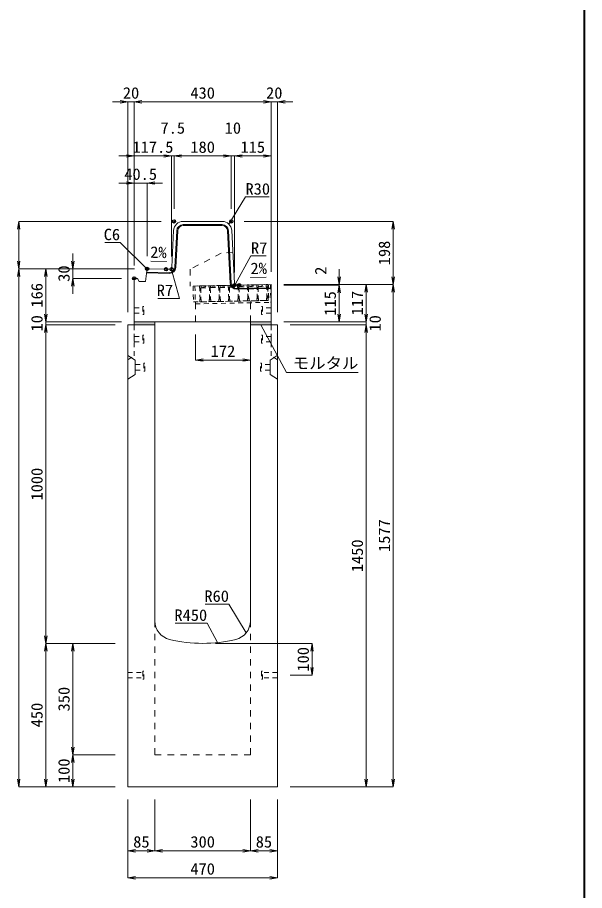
# Model space of a CAD drawing. Units: millimetres at full size. Extents: x -22536 to 51867, y -19720 to 38340.
# Drawn here: x 22818 to 24600, y -15496 to -12754 of the extents above; entities that cross this region are included whole.
import ezdxf
from ezdxf.enums import TextEntityAlignment as Align

# ---------------------------------------------------------------- set-up
doc = ezdxf.new("R2010")
doc.units = ezdxf.units.MM
doc.header["$LTSCALE"] = 20
doc.header["$PDMODE"] = 32
doc.header["$PDSIZE"] = 10
doc.linetypes.add('USER1', pattern=[2, 1, -1])
doc.linetypes.add('USER2', pattern=[1.35, 0.75, -0.6])
for name, color, linetype, lineweight in [('インサート', 3, 'USER2', 9), ('グレーチング', 7, 'USER2', 5), ('モルタル', 7, 'Continuous', 9), ('受枠', 3, 'USER2', 9), ('図枠', 7, 'Continuous', 5), ('寸法線', 7, 'Continuous', 13), ('引出線', 4, 'Continuous', 13), ('本体', 2, 'Continuous', 13), ('目地', 132, 'Continuous', 5)]:
    doc.layers.add(name, color=color, linetype=linetype, lineweight=lineweight)
doc.layers.add('作業エリア', color=11, linetype='Continuous')
doc.styles.add('ＭＳ 明朝', font='')
doc.styles.get('ＭＳ 明朝').set_extended_font_data('MS Mincho')

# ---------------------------------------------------------------- blocks, each defined once
blk = doc.blocks.new('open_arrow')
at = {"color": 0, "linetype": 'Continuous', "lineweight": -2}
blk.add_lwpolyline([(7.5, 1.25), (0, 0), (7.5, -1.25)], dxfattribs=at)

msp = doc.modelspace()

# ---------------------------------------------------------------- hatches: boundary and pattern name
at = {"layer": 'モルタル'}
for points in [[(23250, -13720), (23250, -13710), (23185, -13710), (23185, -13720)], [(23615, -13720), (23615, -13710), (23550, -13710), (23550, -13720)]]:
    msp.add_hatch(color=256, dxfattribs=at).paths.add_polyline_path(points)

# ---------------------------------------------------------------- linework, layer by layer
at = {"layer": 'インサート'}
for p, q in [((23185, -13666.5), (23212, -13666.5)), ((23185, -13666.5), (23185, -13683.5)), ((23215, -13662.5), (23212, -13662.5)), ((23212, -13662.5), (23212, -13687.5)), ((23215, -13687.5), (23215, -13662.5)), ((23585, -13662.5), (23588, -13662.5)), ((23585, -13687.5), (23585, -13662.5)), ((23588, -13662.5), (23588, -13687.5)), ((23615, -13666.5), (23588, -13666.5)), ((23615, -13666.5), (23615, -13683.5)), ((23185, -13683.5), (23212, -13683.5)), ((23212, -13687.5), (23215, -13687.5)), ((23588, -13687.5), (23585, -13687.5)), ((23615, -13683.5), (23588, -13683.5)), ((23185, -13756.5), (23212, -13756.5)), ((23185, -13756.5), (23185, -13773.5)), ((23215, -13752.5), (23212, -13752.5)), ((23212, -13752.5), (23212, -13777.5)), ((23215, -13777.5), (23215, -13752.5)), ((23585, -13752.5), (23588, -13752.5)), ((23585, -13777.5), (23585, -13752.5)), ((23588, -13752.5), (23588, -13777.5)), ((23615, -13756.5), (23588, -13756.5)), ((23615, -13756.5), (23615, -13773.5)), ((23185, -13773.5), (23212, -13773.5)), ((23212, -13777.5), (23215, -13777.5)), ((23588, -13777.5), (23585, -13777.5)), ((23615, -13773.5), (23588, -13773.5)), ((23188.2, -13844.5), (23215.2, -13844.5)), ((23188.2, -13844.5), (23188.2, -13861.5)), ((23218.2, -13840.5), (23215.2, -13840.5)), ((23215.2, -13840.5), (23215.2, -13865.5)), ((23218.2, -13865.5), (23218.2, -13840.5)), ((23581.8, -13840.5), (23584.8, -13840.5)), ((23581.8, -13865.5), (23581.8, -13840.5)), ((23584.8, -13840.5), (23584.8, -13865.5)), ((23611.8, -13844.5), (23584.8, -13844.5)), ((23611.8, -13844.5), (23611.8, -13861.5)), ((23188.2, -13861.5), (23215.2, -13861.5)), ((23215.2, -13865.5), (23218.2, -13865.5)), ((23584.8, -13865.5), (23581.8, -13865.5)), ((23611.8, -13861.5), (23584.8, -13861.5)), ((23165, -14811.5), (23212, -14811.5)), ((23165, -14811.5), (23165, -14828.5)), ((23165, -14828.5), (23212, -14828.5)), ((23215, -14807.5), (23212, -14807.5)), ((23212, -14807.5), (23212, -14832.5)), ((23212, -14832.5), (23215, -14832.5)), ((23215, -14832.5), (23215, -14807.5)), ((23588, -14807.5), (23585, -14807.5)), ((23585, -14807.5), (23585, -14832.5)), ((23585, -14832.5), (23588, -14832.5)), ((23588, -14832.5), (23588, -14807.5)), ((23635, -14811.5), (23588, -14811.5)), ((23635, -14828.5), (23588, -14828.5)), ((23635, -14828.5), (23635, -14811.5))]:
    msp.add_line(p, q, dxfattribs=at)
at = {"layer": 'グレーチング'}
for p, q in [((23389.92, -13597.5), (23604.88, -13593.2)), ((23395.04, -13603.4), (23419.92, -13596.9)), ((23425.04, -13602.8), (23449.91, -13596.3)), ((23455.03, -13602.2), (23479.91, -13595.7)), ((23485.03, -13601.6), (23509.9, -13595.1)), ((23515.02, -13601), (23539.89, -13594.5)), ((23545.01, -13600.4), (23569.89, -13593.9)), ((23575.01, -13599.8), (23599.88, -13593.3)), ((23395.04, -13603.4), (23420.04, -13602.9)), ((23425.04, -13602.8), (23450.03, -13602.3)), ((23455.03, -13602.2), (23480.03, -13601.7)), ((23485.03, -13601.6), (23510.02, -13601.1)), ((23515.02, -13601), (23540.01, -13600.5)), ((23545.01, -13600.4), (23570.01, -13599.9)), ((23575.01, -13599.8), (23600, -13599.3)), ((23390.92, -13647.49), (23605.88, -13643.19))]:
    msp.add_line(p, q, dxfattribs=at)
for points in [[(23389.92, -13597.5), (23394.92, -13597.4), (23395.04, -13603.4), (23394.06, -13604.42), (23394.78, -13640.41), (23395.8, -13641.39), (23395.92, -13647.39), (23390.92, -13647.49), (23390.8, -13641.49), (23391.78, -13640.47), (23391.06, -13604.48), (23390.04, -13603.5)], [(23419.92, -13596.9), (23424.92, -13596.8), (23425.04, -13602.8), (23424.06, -13603.82), (23424.78, -13639.81), (23425.8, -13640.79), (23425.92, -13646.79), (23420.92, -13646.89), (23420.8, -13640.89), (23421.78, -13639.87), (23421.06, -13603.88), (23420.04, -13602.9)], [(23449.91, -13596.3), (23454.91, -13596.2), (23455.03, -13602.2), (23454.05, -13603.22), (23454.77, -13639.21), (23455.79, -13640.19), (23455.91, -13646.19), (23450.91, -13646.29), (23450.79, -13640.29), (23451.77, -13639.27), (23451.05, -13603.28), (23450.03, -13602.3)], [(23479.91, -13595.7), (23484.91, -13595.6), (23485.03, -13601.6), (23484.05, -13602.62), (23484.77, -13638.61), (23485.79, -13639.59), (23485.91, -13645.59), (23480.91, -13645.69), (23480.79, -13639.69), (23481.77, -13638.67), (23481.05, -13602.68), (23480.03, -13601.7)], [(23509.9, -13595.1), (23514.9, -13595), (23515.02, -13601), (23514.04, -13602.02), (23514.76, -13638.01), (23515.78, -13638.99), (23515.9, -13644.99), (23510.9, -13645.09), (23510.78, -13639.09), (23511.76, -13638.07), (23511.04, -13602.08), (23510.02, -13601.1)], [(23539.89, -13594.5), (23544.89, -13594.4), (23545.01, -13600.4), (23544.03, -13601.42), (23544.75, -13637.41), (23545.77, -13638.39), (23545.89, -13644.39), (23540.89, -13644.49), (23540.77, -13638.49), (23541.75, -13637.47), (23541.03, -13601.48), (23540.01, -13600.5)], [(23569.89, -13593.9), (23574.89, -13593.8), (23575.01, -13599.8), (23574.03, -13600.82), (23574.75, -13636.81), (23575.77, -13637.79), (23575.89, -13643.79), (23570.89, -13643.89), (23570.77, -13637.89), (23571.75, -13636.87), (23571.03, -13600.88), (23570.01, -13599.9)], [(23599.88, -13593.3), (23604.88, -13593.2), (23605, -13599.2), (23604.02, -13600.22), (23604.74, -13636.21), (23605.76, -13637.19), (23605.88, -13643.19), (23600.88, -13643.29), (23600.76, -13637.29), (23601.74, -13636.27), (23601.02, -13600.28), (23600, -13599.3)]]:
    msp.add_lwpolyline(points, close=True, dxfattribs=at)
at = {"layer": 'モルタル'}
for points in [[(23185, -13710), (23250, -13710), (23250, -13720), (23185, -13720)], [(23550, -13710), (23615, -13710), (23615, -13720), (23550, -13720)]]:
    msp.add_lwpolyline(points, close=True, dxfattribs=at)
at = {"layer": '作業エリア'}
for p in [(23310, -13395), (23490, -13395), (23225.5, -13543.81), (23285, -13545), (23302.5, -13545), (23185, -13573.81), (23500, -13595), (23515, -13595)]:
    msp.add_point(p, dxfattribs=at)
at = {"layer": '受枠'}
for p, q in [((23369.93, -13597.9), (23612.88, -13593.04)), ((23369.93, -13597.9), (23370.93, -13647.89)), ((23375.93, -13597.78), (23377.05, -13653.77)), ((23606.88, -13593.16), (23607.88, -13643.15)), ((23612.88, -13593.04), (23614, -13649.03)), ((23370.93, -13647.89), (23607.88, -13643.15)), ((23377.05, -13653.77), (23614, -13649.03)), ((23550.89, -13644.29), (23551.01, -13650.29))]:
    msp.add_line(p, q, dxfattribs=at)
at = {"layer": '図枠', "lineweight": 40}
msp.add_line((24600, -18220), (24600, -1600), dxfattribs=at)
at = {"layer": '寸法線'}
for p, q in [((23233, -13019.42), (23117, -13019.42)), ((23165, -13680), (23165, -13019.42)), ((23185, -13019.42), (23615, -13019.42)), ((23185, -13533.81), (23185, -13019.42)), ((23185, -13533.81), (23185, -13019.42)), ((23567, -13019.42), (23683, -13019.42)), ((23615, -13553), (23615, -13019.42)), ((23615, -13553), (23615, -13019.42)), ((23635, -13680), (23635, -13019.42)), ((23137, -13189.42), (23302.5, -13189.42)), ((23185, -13533.81), (23185, -13189.42)), ((23254.5, -13189.42), (23358, -13189.42)), ((23302.5, -13505), (23302.5, -13189.42)), ((23302.5, -13505), (23302.5, -13189.42)), ((23310, -13355), (23310, -13189.42)), ((23310, -13189.42), (23490, -13189.42)), ((23310, -13355), (23310, -13189.42)), ((23442, -13189.42), (23548, -13189.42)), ((23490, -13355), (23490, -13189.42)), ((23490, -13355), (23490, -13189.42)), ((23500, -13555), (23500, -13189.42)), ((23500, -13189.42), (23615, -13189.42)), ((23500, -13555), (23500, -13189.42)), ((23615, -13553), (23615, -13189.42)), ((23137, -13274.42), (23273.5, -13274.42)), ((23185, -13533.81), (23185, -13274.42)), ((23225.5, -13503.81), (23225.5, -13274.42)), ((22822.06, -13395), (22822.06, -13543.81)), ((23270, -13395), (22822.06, -13395)), ((23530, -13395), (23998.78, -13395)), ((23998.78, -13395), (23998.78, -13593)), ((22992.06, -13495.81), (22992.06, -13621.81)), ((23185.5, -13543.81), (22822.06, -13543.81)), ((22822.06, -15170), (22822.06, -13543.81)), ((23185.5, -13543.81), (22822.06, -13543.81)), ((22907.06, -13543.81), (22907.06, -13710)), ((23185.5, -13543.81), (22907.06, -13543.81)), ((23185.5, -13543.81), (22992.06, -13543.81)), ((23828.78, -13545), (23828.78, -13643)), ((23145, -13573.81), (22992.06, -13573.81)), ((23655, -13593), (23828.78, -13593)), ((23655, -13593), (23913.78, -13593)), ((23655, -13593), (23998.78, -13593)), ((23655, -13593), (23998.78, -13593)), ((23655, -13595), (23828.78, -13595)), ((23655, -13595), (23828.78, -13595)), ((23828.78, -13595), (23828.78, -13710)), ((23913.78, -13593), (23913.78, -13710)), ((23998.78, -13593), (23998.78, -15170)), ((22907.06, -13662), (22907.06, -13768)), ((23913.78, -13662), (23913.78, -13768)), ((23145, -13710), (22907.06, -13710)), ((23145, -13710), (22907.06, -13710)), ((23125, -13720), (22907.06, -13720)), ((22907.06, -13720), (22907.06, -14720)), ((23125, -13720), (22907.06, -13720)), ((23655, -13710), (23828.78, -13710)), ((23655, -13710), (23913.78, -13710)), ((23655, -13710), (23913.78, -13710)), ((23675, -13720), (23913.78, -13720)), ((23675, -13720), (23913.78, -13720)), ((23913.78, -13720), (23913.78, -15170)), ((23378, -13750), (23378, -13830.23)), ((23378, -13830.23), (23550, -13830.23)), ((23125, -14720), (22907.06, -14720)), ((22907.06, -15170), (22907.06, -14720)), ((23125, -14720), (22907.06, -14720)), ((22992.06, -14720), (22992.06, -15070)), ((23125, -14720), (22992.06, -14720)), ((23440, -14720), (23743.78, -14720)), ((23743.78, -14720), (23743.78, -14820)), ((23675, -14820), (23743.78, -14820)), ((23125, -15070), (22992.06, -15070)), ((22992.06, -15070), (22992.06, -15170)), ((23125, -15070), (22992.06, -15070)), ((23125, -15170), (22822.06, -15170)), ((23125, -15170), (22907.06, -15170)), ((23125, -15170), (22992.06, -15170)), ((23675, -15170), (23913.78, -15170)), ((23675, -15170), (23998.78, -15170)), ((23165, -15210), (23165, -15371.16)), ((23165, -15210), (23165, -15456.16)), ((23250, -15210), (23250, -15371.16)), ((23250, -15210), (23250, -15371.16)), ((23550, -15210), (23550, -15371.16)), ((23550, -15210), (23550, -15371.16)), ((23635, -15210), (23635, -15371.16)), ((23635, -15210), (23635, -15456.16)), ((23165, -15371.16), (23250, -15371.16)), ((23250, -15371.16), (23550, -15371.16)), ((23550, -15371.16), (23635, -15371.16)), ((23165, -15456.16), (23635, -15456.16))]:
    msp.add_line(p, q, dxfattribs=at)
at = {"layer": '引出線'}
for points in [[(23482.14, -13403.26), (23534.6, -13317.93), (23609.27, -13317.93)], [(23228.13, -13546.85), (23140.5, -13461.04), (23092.16, -13461.04)], [(23501.83, -13593.07), (23551.86, -13503.47), (23599.79, -13503.47)], [(23286.1, -13520.96), (23237.36, -13519.98), (23286.11, -13520.96)], [(23300.67, -13543.07), (23327.18, -13636.44), (23259.25, -13636.44)], [(23550.86, -13571.41), (23599.57, -13570.44), (23550.83, -13571.41)], [(23582.5, -13720), (23663.13, -13869.03), (23889.05, -13869.03)], [(23537.07, -14686.68), (23482.66, -14596.79), (23407.98, -14596.79)], [(23446.44, -14717.6), (23414.22, -14656.45), (23313.21, -14656.45)]]:
    msp.add_lwpolyline(points, dxfattribs=at)
at = {"layer": '本体'}
for p, q in [((23338.54, -13395), (23461.46, -13395)), ((23302.83, -13538.35), (23308.57, -13423.5)), ((23499.67, -13588.35), (23491.43, -13423.5)), ((23224.76, -13549.76), (23231.5, -13543.93)), ((23231.5, -13543.93), (23285, -13545)), ((23224.76, -13549.76), (23220.5, -13583.81)), ((23285, -13545), (23295.84, -13545)), ((23185, -13710), (23185, -13573.81)), ((23195, -13573.81), (23185, -13573.81)), ((23200, -13583.81), (23195, -13573.81)), ((23220.5, -13583.81), (23200, -13583.81)), ((23515, -13595), (23506.66, -13595)), ((23615, -13593), (23515, -13595)), ((23615, -13710), (23615, -13593)), ((23165, -13720), (23165, -15170)), ((23165, -13720), (23250, -13720)), ((23185, -13710), (23615, -13710)), ((23250, -13720), (23250, -14649.47)), ((23550, -13720), (23635, -13720)), ((23550, -13720), (23550, -14649.47)), ((23635, -13720), (23635, -15170)), ((23165, -15170), (23635, -15170))]:
    msp.add_line(p, q, dxfattribs=at)
at = {"layer": '本体', "linetype": 'USER1'}
for p, q in [((23458, -13495), (23361, -13545)), ((23494.85, -13492), (23458, -13495)), ((23361, -13545), (23361, -13598.08)), ((23515, -13595), (23361, -13598.08)), ((23378, -13710), (23378, -13647.75)), ((23550, -13710), (23550, -13644.31))]:
    msp.add_line(p, q, dxfattribs=at)
at = {"layer": '本体', "linetype": 'USER2', "lineweight": 9}
for p, q in [((23185, -13817), (23185, -13720)), ((23615, -13817), (23615, -13720)), ((23165, -13829.5), (23185, -13817)), ((23635, -13829.5), (23615, -13817))]:
    msp.add_line(p, q, dxfattribs=at)
at = {"layer": '本体', "lineweight": 9}
for p, q in [((23165, -13816), (23188.2, -13830.5)), ((23634.58, -13816.26), (23611.8, -13830.5)), ((23188.2, -13830.5), (23188.2, -13875.5)), ((23611.8, -13830.5), (23611.8, -13875.5)), ((23188.2, -13875.5), (23165, -13890)), ((23611.8, -13875.5), (23635, -13890))]:
    msp.add_line(p, q, dxfattribs=at)
at = {"layer": '本体', "linetype": 'USER1', "lineweight": 15}
for p, q in [((23250, -14649.47), (23250, -15070)), ((23550, -14649.47), (23550, -15070)), ((23250, -15070), (23550, -15070))]:
    msp.add_line(p, q, dxfattribs=at)
at = {"layer": '本体'}
for centre, radius, start, end in [((23338.54, -13425), 30, 90, 177.13759), ((23461.46, -13425), 30, 2.86241, 90), ((23295.84, -13538), 7, 270, 357.13759), ((23506.66, -13588), 7, 182.86241, 270), ((23310, -14649.47), 60, 180, 256.65764), ((23490, -14649.47), 60, 283.34236, 0), ((23400, -14270), 450, 256.65764, 283.34236)]:
    msp.add_arc(centre, radius, start, end, dxfattribs=at)
at = {"layer": '目地'}
for p, q in [((23338.54, -13405), (23461.46, -13405)), ((23312.81, -13539.06), (23318.56, -13424)), ((23315.81, -13539.21), (23321.56, -13424.15)), ((23338.54, -13408), (23461.46, -13408)), ((23478.44, -13424.15), (23486.69, -13589.16)), ((23481.44, -13424), (23489.69, -13589.01)), ((23223.88, -13556.78), (23295.43, -13558.21)), ((23224.25, -13553.79), (23295.49, -13555.21)), ((23507.01, -13605.16), (23615, -13603)), ((23507.07, -13608.16), (23615, -13606))]:
    msp.add_line(p, q, dxfattribs=at)
for centre, radius, start, end in [((23338.54, -13425), 20, 90, 177.13759), ((23461.46, -13425), 20, 2.86241, 90), ((23338.54, -13425), 17, 90, 177.13759), ((23461.46, -13425), 17, 2.86241, 90), ((23295.83, -13538.22), 20, 268.85424, 357.13759), ((23295.83, -13538.22), 17, 268.85424, 357.13759), ((23506.67, -13588.17), 20, 182.86241, 271.14576), ((23506.67, -13588.17), 17, 182.86241, 271.14576)]:
    msp.add_arc(centre, radius, start, end, dxfattribs=at)

# ---------------------------------------------------------------- block references
at = {"layer": '寸法線', "xscale": 3.2, "yscale": 3.2}
for p, rotation in [((23165, -13019.42), 180), ((23615, -13019.42), 180), ((23615, -13019.42), 180), ((23185, -13189.42), 180), ((23302.5, -13189.42), 180), ((23302.5, -13189.42), 180), ((23490, -13189.42), 180), ((23490, -13189.42), 180), ((23615, -13189.42), 180), ((23185, -13274.42), 180), ((22822.06, -13395), 270), ((23998.78, -13395), 270), ((22822.06, -13543.81), 90), ((22822.06, -13543.81), 270), ((22907.06, -13543.81), 270), ((22992.06, -13543.81), 90), ((23828.78, -13593), 90), ((23998.78, -13593), 90), ((22992.06, -13573.81), 270), ((23828.78, -13595), 270), ((23828.78, -13595), 270), ((23913.78, -13593), 270), ((23998.78, -13593), 270), ((22907.06, -13710), 90), ((22907.06, -13710), 90), ((23828.78, -13710), 90), ((23913.78, -13710), 90), ((23913.78, -13710), 90), ((22907.06, -13720), 270), ((22907.06, -13720), 270), ((23913.78, -13720), 270), ((23913.78, -13720), 270), ((23550, -13830.23), 180), ((22907.06, -14720), 90), ((22907.06, -14720), 270), ((22992.06, -14720), 270), ((23743.78, -14720), 270), ((23743.78, -14820), 90), ((22992.06, -15070), 90), ((22992.06, -15070), 270), ((22822.06, -15170), 90), ((22907.06, -15170), 90), ((22992.06, -15170), 90), ((23913.78, -15170), 90), ((23998.78, -15170), 90), ((23250, -15371.16), 180), ((23550, -15371.16), 180), ((23635, -15371.16), 180), ((23635, -15456.16), 180)]:
    msp.add_blockref('open_arrow', p, dxfattribs=dict(at, rotation=rotation))
for p in [(23185, -13019.42), (23185, -13019.42), (23635, -13019.42), (23310, -13189.42), (23310, -13189.42), (23500, -13189.42), (23500, -13189.42), (23225.5, -13274.42), (23378, -13830.23), (23165, -15371.16), (23250, -15371.16), (23550, -15371.16), (23165, -15456.16)]:
    msp.add_blockref('open_arrow', p, dxfattribs=at)
at = {"layer": '引出線', "xscale": 0.0533, "yscale": 0.0533}
for p, rotation in [((23482.14, -13403.26), 58.4), ((23286.1, -13520.96), 178.9), ((23300.67, -13543.07), 285.9), ((23228.13, -13546.85), 135.6), ((23550.86, -13571.41), 1.1), ((23501.83, -13593.07), 60.8), ((23582.5, -13720), 298.4), ((23537.07, -14686.68), 121.2), ((23446.44, -14717.6), 117.8)]:
    msp.add_blockref('open_arrow', p, dxfattribs=dict(at, rotation=rotation))

# ---------------------------------------------------------------- texts
at = {"layer": '寸法線', "style": 'ＭＳ 明朝', "width": 1.05}
for s, p in [('20', (23175, -12991.42)), ('430', (23400, -12991.42)), ('20', (23625, -12991.42)), ('7.5', (23306.25, -13101.42)), ('10', (23495, -13101.42)), ('117.5', (23243.75, -13161.42)), ('180', (23400, -13161.42)), ('115', (23557.5, -13161.42)), ('40.5', (23205.25, -13246.42)), ('172', (23464, -13802.23)), ('85', (23207.5, -15343.16)), ('300', (23400, -15343.16)), ('85', (23592.5, -15343.16)), ('470', (23400, -15428.16))]:
    msp.add_text(s, height=36.03, dxfattribs=at).set_placement(p, align=Align.MIDDLE_CENTER)
for s, p in [('198', (23970.78, -13494)), ('30', (22964.06, -13558.81)), ('2', (23770.78, -13549.66)), ('166', (22879.06, -13626.91)), ('115', (23800.78, -13652.5)), ('117', (23885.78, -13651.5)), ('10', (22879.06, -13715)), ('10', (23941.78, -13715)), ('1000', (22879.06, -14220)), ('1577', (23970.78, -14381.5)), ('1450', (23885.78, -14445)), ('100', (23715.78, -14770)), ('350', (22964.06, -14895)), ('450', (22879.06, -14945)), ('100', (22964.06, -15120))]:
    msp.add_text(s, height=36.03, rotation=90, dxfattribs=at).set_placement(p, align=Align.MIDDLE_CENTER)
at = {"layer": '引出線', "style": 'ＭＳ 明朝', "width": 1.05}
for s, p in [('R30', (23534.6, -13274.73)), ('R7', (23551.86, -13460.27)), ('モルタル', (23683.13, -13821.92))]:
    msp.add_text(s, height=36.03, dxfattribs=at).set_placement(p, align=Align.TOP_LEFT)
for s, p in [('C6', (23140.5, -13417.84)), ('R7', (23307.18, -13593.24)), ('R60', (23482.66, -14553.59)), ('R450', (23414.22, -14613.25))]:
    msp.add_text(s, height=36.03, dxfattribs=at).set_placement(p, align=Align.TOP_RIGHT)
msp.add_text('2%', height=36.03, rotation=358.854, dxfattribs=at).set_placement((23287.05, -13474.06), align=Align.TOP_RIGHT)
msp.add_text('2%', height=36.03, rotation=1.146, dxfattribs=at).set_placement((23549.89, -13524.52), align=Align.TOP_LEFT)

doc.saveas('drawing.dxf')
